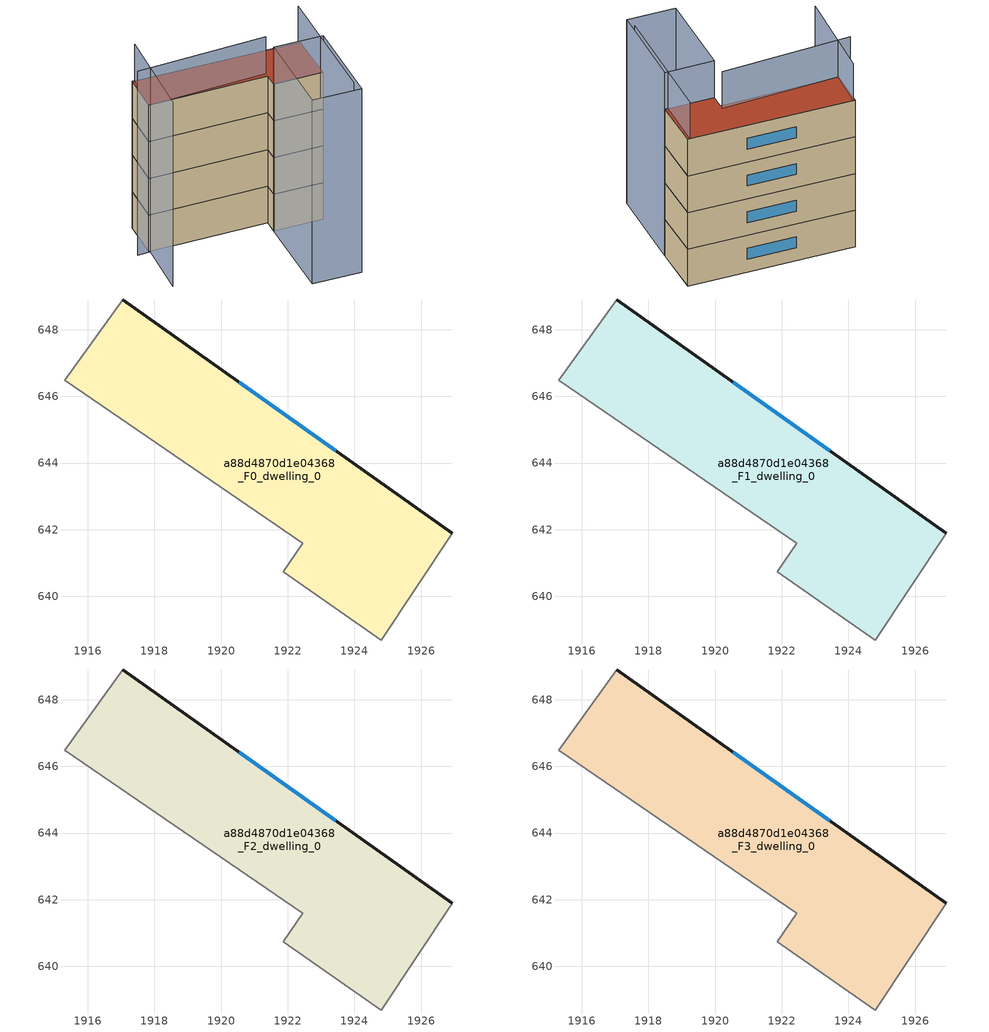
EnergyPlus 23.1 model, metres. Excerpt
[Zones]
a88d4870d1e04368_F0_dwelling_0
 floor ground (EU_floor_Construction): 1926.93,641.89 1924.8,638.69 1921.87,640.74 1922.45,641.59 1915.32,646.48 1917.05,648.89 z0
 wall outside (EU_wall_Construction): 1926.93,641.89 1917.05,648.89 z0:3
 wall adiabatic (EU_wall_Construction): 1917.05,648.89 1915.32,646.48 1922.45,641.59 1921.87,640.74 1924.8,638.69 1926.93,641.89 z0:3
 window (EU_Window_Construction): 1923.44,644.36 1920.54,646.42 z1.06:1.94
a88d4870d1e04368_F1_dwelling_0
 floor to a88d4870d1e04368_F0_dwelling_0 (EU_floor_Construction): 1926.93,641.89 1924.8,638.69 1921.87,640.74 1922.45,641.59 1915.32,646.48 1917.05,648.89 z3
 wall outside (EU_wall_Construction): 1926.93,641.89 1917.05,648.89 z3:6
 wall adiabatic (EU_wall_Construction): 1917.05,648.89 1915.32,646.48 1922.45,641.59 1921.87,640.74 1924.8,638.69 1926.93,641.89 z3:6
 window (EU_Window_Construction): 1923.44,644.36 1920.54,646.42 z4.06:4.94
a88d4870d1e04368_F2_dwelling_0
 floor to a88d4870d1e04368_F1_dwelling_0 (EU_floor_Construction): 1926.93,641.89 1924.8,638.69 1921.87,640.74 1922.45,641.59 1915.32,646.48 1917.05,648.89 z6
 wall outside (EU_wall_Construction): 1926.93,641.89 1917.05,648.89 z6:9
 wall adiabatic (EU_wall_Construction): 1917.05,648.89 1915.32,646.48 1922.45,641.59 1921.87,640.74 1924.8,638.69 1926.93,641.89 z6:9
 window (EU_Window_Construction): 1923.44,644.36 1920.54,646.42 z7.06:7.94
a88d4870d1e04368_F3_dwelling_0
 floor to a88d4870d1e04368_F2_dwelling_0 (EU_floor_Construction): 1926.93,641.89 1924.8,638.69 1921.87,640.74 1922.45,641.59 1915.32,646.48 1917.05,648.89 z9
 wall outside (EU_wall_Construction): 1926.93,641.89 1917.05,648.89 z9:12
 wall adiabatic (EU_wall_Construction): 1917.05,648.89 1915.32,646.48 1922.45,641.59 1921.87,640.74 1924.8,638.69 1926.93,641.89 z9:12
 window (EU_Window_Construction): 1923.44,644.36 1920.54,646.42 z10.06:10.94
 roof outside (EU_roof_Construction): 1924.8,638.69 1926.93,641.89 1917.05,648.89 1915.32,646.48 1922.45,641.59 1921.87,640.74 z12
shading: 1914.6,646.93 1922.63,641.87 / 1921.27,634.04 1926.82,641.96 / 1917.16,648.8 1912.83,643.01 / 1921.87,640.74 1924.8,638.69 / 1924.8,638.69 1920.97,633.22 / 1920.97,633.22 1918.04,635.27 / 1918.04,635.27 1921.87,640.74 z0:15
[Building]
EU S2 Campaign: North Axis=0; Terrain=City; Solar Distribution=FullExterior
[Site:Location]
Bologna: Latitude=44.5; Longitude=11.25; Time Zone=1; Elevation=37
[SizingPeriod:WeatherFileDays]
AnnualSizingPeriod: Begin Month=1; Begin Day of Month=1; End Month=12; End Day of Month=31; Day of Week for Start Day=Monday; Use Weather File Daylight Saving Period=No; Use Weather File Rain and Snow Indicators=No
[MATERIAL]
EU_InternalMass_Material: Roughness=MediumRough; Thickness=0.1; Conductivity=1; Density=1800; Specific Heat=900; Thermal Absorptance=0.9; Solar Absorptance=0.7; Visible Absorptance=0.7
[MATERIAL:NOMASS] Roughness=MediumRough; Thermal Absorptance=0.9; Solar Absorptance=0.7; Visible Absorptance=0.7
Name | Thermal Resistance
EU_wall_NoMass | 0.781309
EU_roof_NoMass | 0.418499
EU_floor_NoMass | 0.563442
[WINDOWMATERIAL:SIMPLEGLAZINGSYSTEM]
EU_Window_SimpleGlazing: UFactor=4.32879; Solar Heat Gain Coefficient=0.85; Visible Transmittance=0.85
[CONSTRUCTION]
EU_wall_Construction: EU_wall_NoMass
EU_roof_Construction: EU_roof_NoMass
EU_floor_Construction: EU_floor_NoMass
EU_Window_Construction: EU_Window_SimpleGlazing
EU_InternalMass_Construction: EU_InternalMass_Material
[ZONE] Type=1; Multiplier=1; Ceiling Height=autocalculate; Floor Area=autocalculate; Part of Total Floor Area=Yes
Name | Volume
a88d4870d1e04368_F0_dwelling_0 | 116.016
a88d4870d1e04368_F1_dwelling_0; a88d4870d1e04368_F2_dwelling_0; a88d4870d1e04368_F3_dwelling_0 | 116.015
[INTERNALMASS] Construction=EU_InternalMass_Construction; Surface Area=38.6718
Name | Zone or ZoneList
a88d4870d1e04368_F0_dwelling_0_EU_InternalMass | a88d4870d1e04368_F0_dwelling_0
a88d4870d1e04368_F1_dwelling_0_EU_InternalMass | a88d4870d1e04368_F1_dwelling_0
a88d4870d1e04368_F2_dwelling_0_EU_InternalMass | a88d4870d1e04368_F2_dwelling_0
a88d4870d1e04368_F3_dwelling_0_EU_InternalMass | a88d4870d1e04368_F3_dwelling_0
[OTHEREQUIPMENT] Fuel Type=Electricity; Design Level Calculation Method=Watts/Area; Power per Zone Floor Area=1; Fraction Latent=0; Fraction Radiant=0; Fraction Lost=0; Carbon Dioxide Generation Rate=0; EndUse Subcategory=EU_Step8_InternalGains
Name | Zone or ZoneList or Space or SpaceList | Schedule
EU_Step8_InternalGain_a88d4870d1e04368_F0_dwelling_0_f000 | a88d4870d1e04368_F0_dwelling_0 | EU_Step8_GainSchedule_a88d4870d1e04368_F0_dwelling_0_f000
EU_Step8_InternalGain_a88d4870d1e04368_F1_dwelling_0_f000 | a88d4870d1e04368_F1_dwelling_0 | EU_Step8_GainSchedule_a88d4870d1e04368_F1_dwelling_0_f000
EU_Step8_InternalGain_a88d4870d1e04368_F2_dwelling_0_f000 | a88d4870d1e04368_F2_dwelling_0 | EU_Step8_GainSchedule_a88d4870d1e04368_F2_dwelling_0_f000
EU_Step8_InternalGain_a88d4870d1e04368_F3_dwelling_0_f000 | a88d4870d1e04368_F3_dwelling_0 | EU_Step8_GainSchedule_a88d4870d1e04368_F3_dwelling_0_f000
[ZONEVENTILATION:DESIGNFLOWRATE] Schedule=EU_AlwaysOn; Design Flow Rate Calculation Method=AirChanges/Hour; Air Changes per Hour=0.692607; Ventilation Type=Natural; Fan Pressure Rise=0; Fan Total Efficiency=1; Constant Term Coefficient=1; Temperature Term Coefficient=0; Velocity Term Coefficient=0; Velocity Squared Term Coefficient=0; Minimum Indoor Temperature=-100; Maximum Indoor Temperature=100; Delta Temperature=-100; Minimum Outdoor Temperature=-100; Maximum Outdoor Temperature=100; Maximum Wind Speed=40
Name | Zone or ZoneList or Space or SpaceList
EU_ConstantAir_a88d4870d1e04368_F0_dwelling_0 | a88d4870d1e04368_F0_dwelling_0
EU_ConstantAir_a88d4870d1e04368_F1_dwelling_0 | a88d4870d1e04368_F1_dwelling_0
EU_ConstantAir_a88d4870d1e04368_F2_dwelling_0 | a88d4870d1e04368_F2_dwelling_0
EU_ConstantAir_a88d4870d1e04368_F3_dwelling_0 | a88d4870d1e04368_F3_dwelling_0
[HVACTEMPLATE:THERMOSTAT] Constant Heating Setpoint=20; Constant Cooling Setpoint=50
EU_HeatOnly_a88d4870d1e04368_F0_dwelling_0; EU_HeatOnly_a88d4870d1e04368_F1_dwelling_0; EU_HeatOnly_a88d4870d1e04368_F2_dwelling_0; EU_HeatOnly_a88d4870d1e04368_F3_dwelling_0
[HVACTEMPLATE:ZONE:IDEALLOADSAIRSYSTEM] System Availability Schedule=EU_AlwaysOn; Maximum Heating Supply Air Temperature=50; Minimum Cooling Supply Air Temperature=13; Maximum Heating Supply Air Humidity Ratio=0.0156; Minimum Cooling Supply Air Humidity Ratio=0.0077; Heating Limit=NoLimit; Cooling Limit=NoLimit; Heating Availability Schedule=EU_AlwaysOn; Cooling Availability Schedule=EU_CoolingOff; Dehumidification Control Type=ConstantSensibleHeatRatio; Cooling Sensible Heat Ratio=0.7; Dehumidification Setpoint=60; Humidification Control Type=None; Humidification Setpoint=30; Outdoor Air Method=None; Outdoor Air Flow Rate per Person=0.00944; Outdoor Air Flow Rate per Zone Floor Area=0; Outdoor Air Flow Rate per Zone=0; Demand Controlled Ventilation Type=None; Outdoor Air Economizer Type=NoEconomizer; Heat Recovery Type=None; Sensible Heat Recovery Effectiveness=0.7; Latent Heat Recovery Effectiveness=0.65
Name | Template Thermostat
a88d4870d1e04368_F0_dwelling_0 | EU_HeatOnly_a88d4870d1e04368_F0_dwelling_0
a88d4870d1e04368_F1_dwelling_0 | EU_HeatOnly_a88d4870d1e04368_F1_dwelling_0
a88d4870d1e04368_F2_dwelling_0 | EU_HeatOnly_a88d4870d1e04368_F2_dwelling_0
a88d4870d1e04368_F3_dwelling_0 | EU_HeatOnly_a88d4870d1e04368_F3_dwelling_0
[SIZING:ZONE] Zone Cooling Design Supply Air Temperature Input Method=SupplyAirTemperature; Zone Cooling Design Supply Air Temperature=13; Zone Heating Design Supply Air Temperature Input Method=SupplyAirTemperature; Zone Heating Design Supply Air Temperature=50; Zone Cooling Design Supply Air Humidity Ratio=0.008; Zone Heating Design Supply Air Humidity Ratio=0.008; Cooling Design Air Flow Method=DesignDay; Cooling Design Air Flow Rate=0; Cooling Minimum Air Flow per Zone Floor Area=0.000762; Cooling Minimum Air Flow=0; Cooling Minimum Air Flow Fraction=0.2; Heating Design Air Flow Method=DesignDay; Heating Design Air Flow Rate=0; Heating Maximum Air Flow per Zone Floor Area=0.002032; Heating Maximum Air Flow=0.141576; Heating Maximum Air Flow Fraction=0.3; Account for Dedicated Outdoor Air System=No; Dedicated Outdoor Air System Control Strategy=NeutralSupplyAir; Dedicated Outdoor Air Low Setpoint Temperature for Design=autosize; Dedicated Outdoor Air High Setpoint Temperature for Design=autosize; Zone Load Sizing Method=Sensible Load Only No Latent Load; Zone Latent Cooling Design Supply Air Humidity Ratio Input Method=HumidityRatioDifference; Zone Cooling Design Supply Air Humidity Ratio Difference=0.005; Zone Latent Heating Design Supply Air Humidity Ratio Input Method=HumidityRatioDifference; Zone Humidification Design Supply Air Humidity Ratio Difference=0.005
a88d4870d1e04368_F0_dwelling_0; a88d4870d1e04368_F1_dwelling_0; a88d4870d1e04368_F2_dwelling_0; a88d4870d1e04368_F3_dwelling_0
[SCHEDULE:CONSTANT]
Name | Hourly Value
EU_AlwaysOn | 1
EU_CoolingOff | 0
[SCHEDULE:FILE] Column Number=1; Rows to Skip at Top=0; Number of Hours of Data=8760; Column Separator=Comma; Interpolate to Timestep=No; Minutes per Item=60; Adjust Schedule for Daylight Savings=Yes
Name | File
EU_Step8_GainSchedule_a88d4870d1e04368_F0_dwelling_0_f000 | ../../schedules/a88d4870d1e04368/a88d4870d1e04368_F0_dwelling_0_f000_gain.csv
EU_Step8_GainSchedule_a88d4870d1e04368_F1_dwelling_0_f000 | ../../schedules/a88d4870d1e04368/a88d4870d1e04368_F1_dwelling_0_f000_gain.csv
EU_Step8_GainSchedule_a88d4870d1e04368_F2_dwelling_0_f000 | ../../schedules/a88d4870d1e04368/a88d4870d1e04368_F2_dwelling_0_f000_gain.csv
EU_Step8_GainSchedule_a88d4870d1e04368_F3_dwelling_0_f000 | ../../schedules/a88d4870d1e04368/a88d4870d1e04368_F3_dwelling_0_f000_gain.csv
